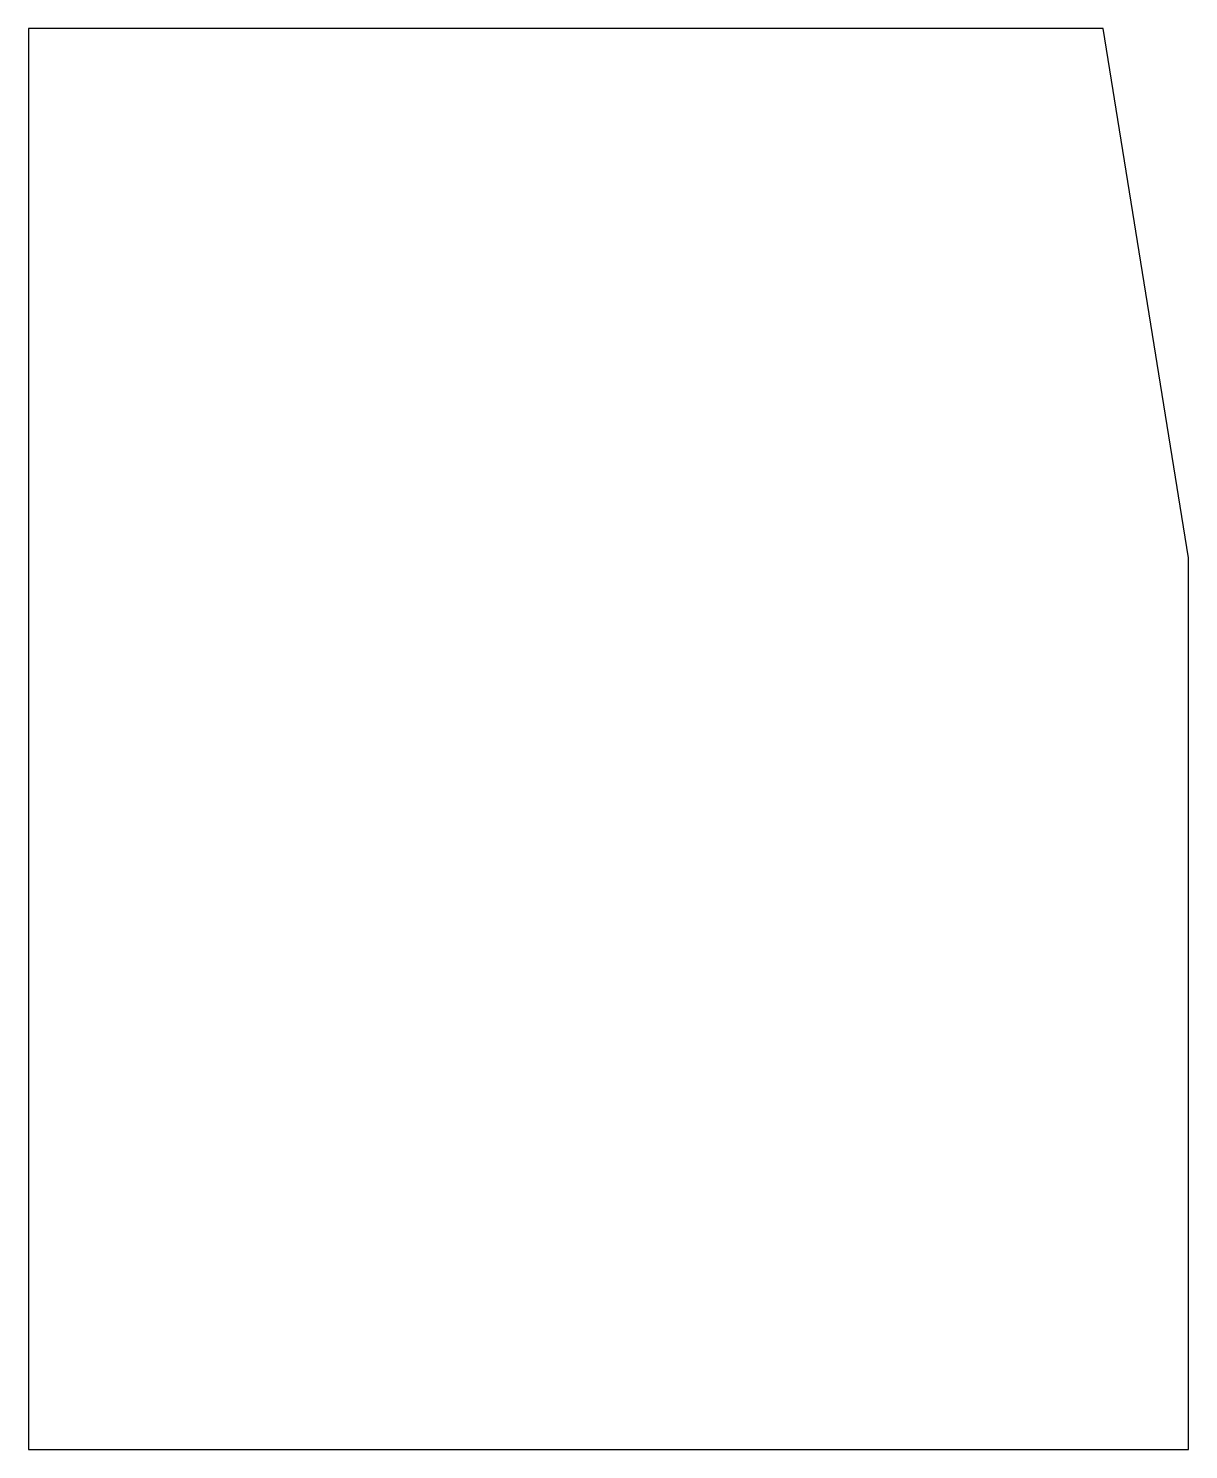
# Model space of a CAD drawing. Header units: centimetres. Extents: x -0.18 to 6.35, y 9.17 to 17.17.
import ezdxf

# ---------------------------------------------------------------- set-up
doc = ezdxf.new("R2010")
doc.units = ezdxf.units.CM
doc.layers.get('0').update_dxf_attribs({"linetype": 'CONTINUOUS'})

msp = doc.modelspace()

# ---------------------------------------------------------------- linework, layer by layer
msp.add_lwpolyline([(6.3504, 14.1905), (5.8704, 17.17), (-0.18, 17.17), (-0.18, 9.17), (6.3504, 9.17), (6.3504, 14.1905)], close=True)

doc.saveas('drawing.dxf')
